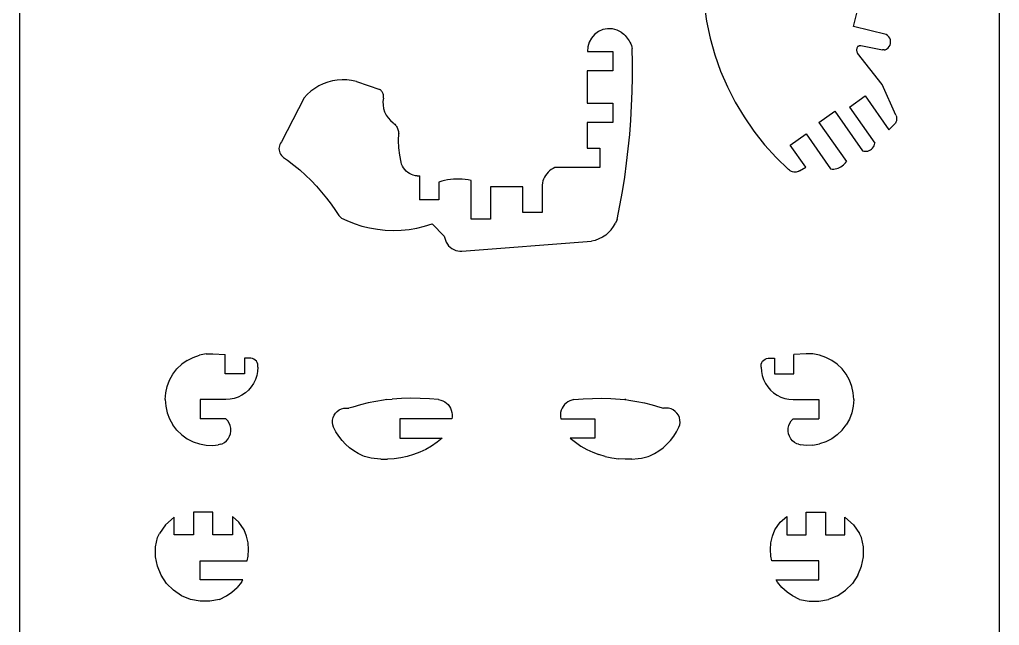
# Model space of a CAD drawing. Extents: x -4.72 to 4.72, y -4.2 to 4.2.
# Drawn here: x 1.829 to 4.724, y 0.237 to 2.028 of the extents above; entities that cross this region are included whole.
import ezdxf

# ---------------------------------------------------------------- set-up
doc = ezdxf.new("R2010")
doc.units = 0
doc.header["$MEASUREMENT"] = 0
doc.layers.get('0').update_dxf_attribs({"linetype": 'CONTINUOUS'})

msp = doc.modelspace()

# ---------------------------------------------------------------- linework, layer by layer
for p, q in [((1.8288, 3.991), (1.8288, -3.9529)), ((4.7244, -3.9529), (4.7244, 3.991)), ((3.852, 2.0733), (3.8592, 2.0229)), ((4.2935, 2.0072), (4.307, 2.0627)), ((3.5526, 1.9983), (3.5396, 1.9926)), ((3.5665, 2.001), (3.5526, 1.9983)), ((3.5806, 2.0006), (3.5665, 2.001)), ((3.5944, 1.9972), (3.5806, 2.0006)), ((3.8592, 2.0229), (3.8698, 1.9731)), ((4.3897, 1.9838), (4.2935, 2.0072)), ((3.5188, 1.9735), (3.5121, 1.9611)), ((3.5282, 1.9842), (3.5188, 1.9735)), ((3.5396, 1.9926), (3.5282, 1.9842)), ((3.607, 1.9908), (3.5944, 1.9972)), ((3.607, 1.9908), (3.611, 1.9878)), ((3.611, 1.9878), (3.6148, 1.9845)), ((3.6148, 1.9845), (3.6184, 1.9811)), ((3.6184, 1.9811), (3.6217, 1.9774)), ((3.6217, 1.9774), (3.6248, 1.9735)), ((3.6248, 1.9735), (3.6277, 1.9694)), ((3.6277, 1.9694), (3.6304, 1.9652)), ((3.8698, 1.9731), (3.8835, 1.9241)), ((4.3941, 1.9809), (4.3897, 1.9838)), ((4.3977, 1.9772), (4.3941, 1.9809)), ((4.4004, 1.9728), (4.3977, 1.9772)), ((4.4022, 1.968), (4.4004, 1.9728)), ((3.5082, 1.9475), (3.5074, 1.9333)), ((3.5121, 1.9611), (3.5082, 1.9475)), ((3.6304, 1.9652), (3.6327, 1.9608)), ((3.6327, 1.9608), (3.6349, 1.9563)), ((3.6349, 1.9563), (3.6367, 1.9517)), ((3.6367, 1.9517), (3.6382, 1.9469)), ((3.6382, 1.9469), (3.6395, 1.9421)), ((3.6403, 1.8997), (3.6395, 1.9421)), ((4.3026, 1.9414), (4.3023, 1.9392)), ((4.3031, 1.9435), (4.3026, 1.9414)), ((4.304, 1.9455), (4.3031, 1.9435)), ((4.3051, 1.9474), (4.304, 1.9455)), ((4.3064, 1.9491), (4.3051, 1.9474)), ((4.3064, 1.9491), (4.307, 1.9495)), ((4.307, 1.9495), (4.3076, 1.9499)), ((4.3076, 1.9499), (4.3083, 1.9502)), ((4.3083, 1.9502), (4.3089, 1.9505)), ((4.3089, 1.9505), (4.3096, 1.9508)), ((4.3096, 1.9508), (4.3103, 1.9509)), ((4.3103, 1.9509), (4.311, 1.9511)), ((4.311, 1.9511), (4.3117, 1.9512)), ((4.3117, 1.9512), (4.3125, 1.9512)), ((4.3125, 1.9512), (4.3132, 1.9512)), ((4.3132, 1.9512), (4.3139, 1.9511)), ((4.3139, 1.9511), (4.3146, 1.951)), ((4.3146, 1.951), (4.3787, 1.9382)), ((4.3865, 1.9388), (4.3912, 1.941)), ((4.3912, 1.941), (4.3953, 1.9442)), ((4.3953, 1.9442), (4.3987, 1.9481)), ((4.3987, 1.9481), (4.4011, 1.9527)), ((4.4011, 1.9527), (4.4026, 1.9577)), ((4.403, 1.9628), (4.4022, 1.968)), ((4.4026, 1.9577), (4.403, 1.9628)), ((3.5074, 1.9333), (3.5824, 1.9333)), ((3.5824, 1.9333), (3.5824, 1.8762)), ((3.8835, 1.9241), (3.9005, 1.876)), ((4.3023, 1.9392), (4.3023, 1.937)), ((4.3023, 1.937), (4.3026, 1.9348)), ((4.3026, 1.9348), (4.3031, 1.9327)), ((4.3031, 1.9327), (4.304, 1.9307)), ((4.304, 1.9307), (4.3051, 1.9288)), ((4.3777, 1.8364), (4.3051, 1.9288)), ((4.3843, 1.9383), (4.3787, 1.9382)), ((4.3843, 1.9383), (4.3865, 1.9388)), ((3.6402, 1.8574), (3.6403, 1.8997)), ((3.5062, 1.8762), (3.5062, 1.7812)), ((3.5824, 1.8762), (3.5062, 1.8762)), ((3.6393, 1.815), (3.6402, 1.8574)), ((3.9005, 1.876), (3.9206, 1.8293)), ((2.7012, 1.8246), (2.6897, 1.8162)), ((2.7134, 1.832), (2.7012, 1.8246)), ((2.7263, 1.8381), (2.7134, 1.832)), ((2.7397, 1.843), (2.7263, 1.8381)), ((2.7535, 1.8466), (2.7397, 1.843)), ((2.7675, 1.8489), (2.7535, 1.8466)), ((2.7817, 1.8498), (2.7675, 1.8489)), ((2.796, 1.8495), (2.7817, 1.8498)), ((2.8101, 1.8477), (2.796, 1.8495)), ((2.8241, 1.8446), (2.8101, 1.8477)), ((2.8241, 1.8446), (2.8933, 1.8216)), ((3.9206, 1.8293), (3.9437, 1.7839)), ((4.4184, 1.7457), (4.3777, 1.8364)), ((2.6694, 1.7963), (2.6028, 1.6665)), ((2.6791, 1.8067), (2.6694, 1.7963)), ((2.6897, 1.8162), (2.6791, 1.8067)), ((2.8953, 1.8201), (2.8933, 1.8216)), ((2.8971, 1.8185), (2.8953, 1.8201)), ((2.8987, 1.8167), (2.8971, 1.8185)), ((2.9002, 1.8147), (2.8987, 1.8167)), ((2.9014, 1.8126), (2.9002, 1.8147)), ((2.9024, 1.8104), (2.9014, 1.8126)), ((2.9033, 1.8082), (2.9024, 1.8104)), ((2.9039, 1.7961), (2.9026, 1.7858)), ((2.9039, 1.8058), (2.9033, 1.8082)), ((2.9042, 1.8034), (2.9039, 1.8058)), ((2.9039, 1.7961), (2.9042, 1.7985)), ((2.9043, 1.801), (2.9042, 1.8034)), ((2.9042, 1.7985), (2.9043, 1.801)), ((3.6376, 1.7727), (3.6393, 1.815)), ((4.2812, 1.7694), (4.3279, 1.8022)), ((4.3279, 1.8022), (4.3981, 1.7025)), ((2.9026, 1.7858), (2.9028, 1.7754)), ((2.9028, 1.7754), (2.9045, 1.7651)), ((3.5062, 1.7812), (3.5824, 1.7812)), ((3.5824, 1.7812), (3.5824, 1.724)), ((3.6351, 1.7304), (3.6376, 1.7727)), ((3.9437, 1.7839), (3.9698, 1.7401)), ((4.2812, 1.7694), (4.3559, 1.6631)), ((2.9045, 1.7651), (2.9076, 1.7552)), ((2.9076, 1.7552), (2.9121, 1.7457)), ((2.9121, 1.7457), (2.9178, 1.7371)), ((3.9698, 1.7401), (3.9987, 1.6982)), ((4.191, 1.724), (4.2377, 1.7569)), ((4.2377, 1.7569), (4.3198, 1.6403)), ((4.4184, 1.7457), (4.4193, 1.7434)), ((4.4193, 1.7434), (4.42, 1.7411)), ((4.42, 1.7411), (4.4204, 1.7387)), ((4.4204, 1.7387), (4.4206, 1.7362)), ((2.9178, 1.7371), (2.9248, 1.7293)), ((2.9248, 1.7293), (2.9327, 1.7226)), ((2.9327, 1.7226), (2.9351, 1.7207)), ((2.9351, 1.7207), (2.9373, 1.7186)), ((2.9373, 1.7186), (2.9394, 1.7164)), ((2.9394, 1.7164), (2.9413, 1.7141)), ((2.9413, 1.7141), (2.943, 1.7116)), ((2.943, 1.7116), (2.9445, 1.7089)), ((2.9445, 1.7089), (2.9459, 1.7062)), ((3.5824, 1.724), (3.5062, 1.724)), ((3.5062, 1.724), (3.5062, 1.6478)), ((3.6318, 1.6882), (3.6351, 1.7304)), ((4.191, 1.724), (4.2722, 1.6086)), ((4.3981, 1.7025), (4.414, 1.7184)), ((4.4155, 1.7202), (4.414, 1.7184)), ((4.4169, 1.7223), (4.4155, 1.7202)), ((4.4181, 1.7244), (4.4169, 1.7223)), ((4.419, 1.7266), (4.4181, 1.7244)), ((4.4198, 1.729), (4.419, 1.7266)), ((4.4203, 1.7314), (4.4198, 1.729)), ((4.4206, 1.7338), (4.4203, 1.7314)), ((4.4206, 1.7362), (4.4206, 1.7338)), ((2.9459, 1.7062), (2.947, 1.7034)), ((2.947, 1.7034), (2.9479, 1.7005)), ((2.9479, 1.7005), (2.9486, 1.6975)), ((2.9486, 1.6975), (2.949, 1.6946)), ((2.9488, 1.6702), (2.9492, 1.6915)), ((2.949, 1.6946), (2.9492, 1.6915)), ((3.6277, 1.646), (3.6318, 1.6882)), ((3.9987, 1.6982), (4.0302, 1.6582)), ((4.1062, 1.6571), (4.1529, 1.69)), ((4.1529, 1.69), (4.2256, 1.5866)), ((2.5957, 1.6509), (2.5954, 1.6466)), ((2.5967, 1.6552), (2.5957, 1.6509)), ((2.5982, 1.6592), (2.5967, 1.6552)), ((2.6002, 1.6631), (2.5982, 1.6592)), ((2.6028, 1.6665), (2.6002, 1.6631)), ((2.9498, 1.6489), (2.9488, 1.6702)), ((4.0302, 1.6582), (4.0644, 1.6205)), ((4.152, 1.592), (4.1062, 1.6571)), ((4.3497, 1.6481), (4.3521, 1.6515)), ((4.3521, 1.6515), (4.354, 1.6552)), ((4.354, 1.6552), (4.3552, 1.6591)), ((4.3552, 1.6591), (4.3559, 1.6631)), ((2.5954, 1.6466), (2.5956, 1.6423)), ((2.5956, 1.6423), (2.5965, 1.638)), ((2.5965, 1.638), (2.5979, 1.6339)), ((2.5979, 1.6339), (2.5999, 1.6301)), ((2.5999, 1.6301), (2.6024, 1.6265)), ((2.6024, 1.6265), (2.6054, 1.6234)), ((2.6054, 1.6234), (2.6088, 1.6206)), ((2.9523, 1.6277), (2.9498, 1.6489)), ((2.9561, 1.6067), (2.9523, 1.6277)), ((3.5062, 1.6478), (3.5433, 1.6478)), ((3.5433, 1.6478), (3.5433, 1.5907)), ((3.6227, 1.6039), (3.6277, 1.646)), ((4.3198, 1.6403), (4.3238, 1.6391)), ((4.3238, 1.6391), (4.3278, 1.6386)), ((4.3278, 1.6386), (4.332, 1.6387)), ((4.332, 1.6387), (4.336, 1.6395)), ((4.336, 1.6395), (4.3399, 1.6408)), ((4.3399, 1.6408), (4.3435, 1.6428)), ((4.3435, 1.6428), (4.3468, 1.6452)), ((4.3468, 1.6452), (4.3497, 1.6481)), ((2.6088, 1.6206), (2.621, 1.612)), ((2.621, 1.612), (2.6392, 1.5981)), ((2.6392, 1.5981), (2.6568, 1.5834)), ((2.9578, 1.6007), (2.9561, 1.6067)), ((2.9602, 1.595), (2.9578, 1.6007)), ((2.9632, 1.5896), (2.9602, 1.595)), ((3.617, 1.562), (3.6227, 1.6039)), ((4.0644, 1.6205), (4.1009, 1.585)), ((4.2521, 1.5908), (4.2561, 1.5929)), ((4.2561, 1.5929), (4.2599, 1.5954)), ((4.2599, 1.5954), (4.2634, 1.5983)), ((4.2634, 1.5983), (4.2667, 1.6014)), ((4.2667, 1.6014), (4.2696, 1.6049)), ((4.2696, 1.6049), (4.2722, 1.6086)), ((2.6568, 1.5834), (2.6739, 1.5681)), ((2.6739, 1.5681), (2.6904, 1.5521)), ((2.9669, 1.5846), (2.9632, 1.5896)), ((2.9711, 1.58), (2.9669, 1.5846)), ((2.9759, 1.576), (2.9711, 1.58)), ((2.981, 1.5726), (2.9759, 1.576)), ((2.9866, 1.5698), (2.981, 1.5726)), ((2.9924, 1.5677), (2.9866, 1.5698)), ((2.9985, 1.5663), (2.9924, 1.5677)), ((3.004, 1.5657), (2.9985, 1.5663)), ((3.004, 1.5657), (3.0109, 1.5657)), ((3.0046, 1.5656), (3.004, 1.5657)), ((3.0109, 1.5657), (3.0046, 1.5656)), ((3.0109, 1.5657), (3.0109, 1.4954)), ((3.3831, 1.5675), (3.3799, 1.5622)), ((3.3867, 1.5724), (3.3831, 1.5675)), ((3.3908, 1.577), (3.3867, 1.5724)), ((3.3953, 1.5811), (3.3908, 1.577)), ((3.4002, 1.5848), (3.3953, 1.5811)), ((3.4055, 1.588), (3.4002, 1.5848)), ((3.411, 1.5907), (3.4055, 1.588)), ((3.5433, 1.5907), (3.411, 1.5907)), ((4.1036, 1.5827), (4.1009, 1.585)), ((4.1065, 1.5807), (4.1036, 1.5827)), ((4.1097, 1.5792), (4.1065, 1.5807)), ((4.113, 1.578), (4.1097, 1.5792)), ((4.1165, 1.5773), (4.113, 1.578)), ((4.12, 1.5771), (4.1165, 1.5773)), ((4.1235, 1.5773), (4.12, 1.5771)), ((4.1269, 1.578), (4.1235, 1.5773)), ((4.1303, 1.5792), (4.1269, 1.578)), ((4.1334, 1.5807), (4.1303, 1.5792)), ((4.1334, 1.5807), (4.152, 1.592)), ((4.2256, 1.5866), (4.2301, 1.5863)), ((4.2301, 1.5863), (4.2347, 1.5863)), ((4.2347, 1.5863), (4.2392, 1.5868)), ((4.2392, 1.5868), (4.2436, 1.5877)), ((4.2436, 1.5877), (4.2479, 1.589)), ((4.2479, 1.589), (4.2521, 1.5908)), ((2.6904, 1.5521), (2.7062, 1.5355)), ((2.7062, 1.5355), (2.7214, 1.5183)), ((3.0764, 1.5503), (3.068, 1.5479)), ((3.068, 1.5479), (3.068, 1.4954)), ((3.0849, 1.5524), (3.0764, 1.5503)), ((3.0936, 1.554), (3.0849, 1.5524)), ((3.1022, 1.5552), (3.0936, 1.554)), ((3.111, 1.556), (3.1022, 1.5552)), ((3.1197, 1.5565), (3.111, 1.556)), ((3.1285, 1.5565), (3.1197, 1.5565)), ((3.1372, 1.5561), (3.1285, 1.5565)), ((3.1459, 1.5553), (3.1372, 1.5561)), ((3.1546, 1.5542), (3.1459, 1.5553)), ((3.1633, 1.5526), (3.1546, 1.5542)), ((3.1633, 1.4383), (3.1633, 1.5526)), ((3.3737, 1.545), (3.3728, 1.539)), ((3.3728, 1.539), (3.3728, 1.4573)), ((3.3752, 1.5509), (3.3737, 1.545)), ((3.3773, 1.5567), (3.3752, 1.5509)), ((3.3799, 1.5622), (3.3773, 1.5567)), ((3.6104, 1.5201), (3.617, 1.562)), ((2.7214, 1.5183), (2.7359, 1.5005)), ((3.3157, 1.5335), (3.2204, 1.5335)), ((3.2204, 1.5335), (3.2204, 1.4383)), ((3.3157, 1.4573), (3.3157, 1.5335)), ((3.6031, 1.4784), (3.6104, 1.5201)), ((2.7359, 1.5005), (2.7496, 1.4822)), ((2.7496, 1.4822), (2.7627, 1.4633)), ((3.068, 1.4954), (3.0109, 1.4954)), ((3.5949, 1.4368), (3.6031, 1.4784)), ((2.7627, 1.4633), (2.7719, 1.4489)), ((2.7802, 1.4415), (2.7719, 1.4489)), ((3.3728, 1.4573), (3.3157, 1.4573)), ((2.7802, 1.4415), (2.7961, 1.4338)), ((2.7961, 1.4338), (2.8179, 1.425)), ((2.8179, 1.425), (2.8402, 1.4178)), ((3.0255, 1.4174), (3.0479, 1.4245)), ((3.0479, 1.4245), (3.0839, 1.3878)), ((3.2204, 1.4383), (3.1633, 1.4383)), ((3.5844, 1.4163), (3.5903, 1.4263)), ((3.5949, 1.4368), (3.5903, 1.4263)), ((2.8402, 1.4178), (2.863, 1.4121)), ((2.863, 1.4121), (2.8861, 1.4081)), ((2.8861, 1.4081), (2.9094, 1.4056)), ((2.9094, 1.4056), (2.9328, 1.4047)), ((2.9328, 1.4047), (2.9563, 1.4055)), ((2.9563, 1.4055), (2.9796, 1.4078)), ((2.9796, 1.4078), (3.0027, 1.4118)), ((3.0027, 1.4118), (3.0255, 1.4174)), ((3.5608, 1.3912), (3.5512, 1.3848)), ((3.5696, 1.3986), (3.5608, 1.3912)), ((3.5775, 1.407), (3.5696, 1.3986)), ((3.5775, 1.407), (3.5844, 1.4163)), ((3.0839, 1.3878), (3.0851, 1.3816)), ((3.0851, 1.3816), (3.087, 1.3756)), ((3.087, 1.3756), (3.0896, 1.3699)), ((3.0896, 1.3699), (3.0929, 1.3645)), ((3.0929, 1.3645), (3.0968, 1.3597)), ((3.1361, 1.343), (3.5189, 1.3726)), ((3.5301, 1.3754), (3.5189, 1.3726)), ((3.5409, 1.3795), (3.5301, 1.3754)), ((3.5512, 1.3848), (3.5409, 1.3795)), ((3.0968, 1.3597), (3.1013, 1.3553)), ((3.1013, 1.3553), (3.1064, 1.3515)), ((3.1064, 1.3515), (3.1118, 1.3483)), ((3.1118, 1.3483), (3.1176, 1.3459)), ((3.1176, 1.3459), (3.1236, 1.3442)), ((3.1236, 1.3442), (3.1298, 1.3432)), ((3.1298, 1.3432), (3.1361, 1.343)), ((2.3242, 1.0205), (2.3081, 1.009)), ((2.3242, 1.0205), (2.3418, 1.0296)), ((2.3418, 1.0296), (2.3605, 1.036)), ((2.3799, 1.0396), (2.3605, 1.036)), ((2.3799, 1.0396), (2.3997, 1.0404)), ((2.3997, 1.0404), (2.4359, 1.0383)), ((2.4359, 0.9812), (2.4359, 1.0383)), ((2.493, 1.0271), (2.493, 0.9811)), ((2.5123, 1.0271), (2.493, 1.0271)), ((2.517, 1.0262), (2.5123, 1.0271)), ((2.5214, 1.0243), (2.517, 1.0262)), ((2.5253, 1.0216), (2.5214, 1.0243)), ((2.5286, 1.0182), (2.5253, 1.0216)), ((2.5311, 1.0141), (2.5286, 1.0182)), ((2.5327, 1.0096), (2.5311, 1.0141)), ((4.0205, 1.0096), (4.0221, 1.0141)), ((4.0221, 1.0141), (4.0246, 1.0181)), ((4.0246, 1.0181), (4.0279, 1.0216)), ((4.0279, 1.0216), (4.0318, 1.0243)), ((4.0318, 1.0243), (4.0362, 1.0261)), ((4.0362, 1.0261), (4.0409, 1.027)), ((4.0409, 1.027), (4.0602, 1.027)), ((4.0602, 1.027), (4.0602, 0.981)), ((4.1535, 1.0403), (4.1173, 1.0383)), ((4.1173, 0.9811), (4.1173, 1.0383)), ((4.1733, 1.0396), (4.1535, 1.0403)), ((4.1927, 1.036), (4.1733, 1.0396)), ((4.2114, 1.0296), (4.1927, 1.036)), ((4.229, 1.0205), (4.2114, 1.0296)), ((4.2451, 1.009), (4.229, 1.0205)), ((2.2818, 0.9796), (2.2939, 0.9953)), ((2.2939, 0.9953), (2.3081, 1.009)), ((2.5322, 0.9877), (2.5298, 0.9756)), ((2.533, 1.0001), (2.5322, 0.9877)), ((2.5333, 1.0049), (2.5327, 1.0096)), ((2.533, 1.0001), (2.5333, 1.0049)), ((4.0199, 1.0048), (4.0205, 1.0096)), ((4.0202, 1.0001), (4.0199, 1.0048)), ((4.0202, 1.0001), (4.021, 0.9877)), ((4.021, 0.9877), (4.0234, 0.9755)), ((4.2593, 0.9952), (4.2451, 1.009)), ((4.2714, 0.9796), (4.2593, 0.9952)), ((2.2651, 0.9439), (2.2721, 0.9624)), ((2.2721, 0.9624), (2.2818, 0.9796)), ((2.493, 0.9811), (2.4359, 0.9812)), ((2.5259, 0.9638), (2.5204, 0.9526)), ((2.5298, 0.9756), (2.5259, 0.9638)), ((4.0234, 0.9755), (4.0273, 0.9637)), ((4.0273, 0.9637), (4.0328, 0.9526)), ((4.0602, 0.981), (4.1173, 0.9811)), ((4.2811, 0.9623), (4.2714, 0.9796)), ((4.2881, 0.9439), (4.2811, 0.9623)), ((2.2608, 0.9246), (2.2651, 0.9439)), ((2.5054, 0.9329), (2.4961, 0.9247)), ((2.5135, 0.9423), (2.5054, 0.9329)), ((2.5204, 0.9526), (2.5135, 0.9423)), ((4.0328, 0.9526), (4.0397, 0.9423)), ((4.0397, 0.9423), (4.0478, 0.9329)), ((4.0478, 0.9329), (4.0571, 0.9247)), ((4.2924, 0.9246), (4.2881, 0.9439)), ((2.2594, 0.9049), (2.2608, 0.9246)), ((2.2594, 0.9049), (2.2608, 0.8852)), ((2.4384, 0.9049), (2.3622, 0.9049)), ((2.3622, 0.9049), (2.3622, 0.8477)), ((2.4507, 0.9058), (2.4384, 0.9049)), ((2.4629, 0.9082), (2.4507, 0.9058)), ((2.4747, 0.9123), (2.4629, 0.9082)), ((2.4858, 0.9178), (2.4747, 0.9123)), ((2.4961, 0.9247), (2.4858, 0.9178)), ((2.8816, 0.8994), (2.8587, 0.8947)), ((2.9047, 0.9034), (2.8816, 0.8994)), ((2.9142, 0.9046), (2.9047, 0.9034)), ((2.9142, 0.9046), (2.9303, 0.9062)), ((2.9576, 0.9079), (2.9303, 0.9062)), ((2.985, 0.9087), (2.9576, 0.9079)), ((3.0124, 0.9084), (2.985, 0.9087)), ((3.0398, 0.9071), (3.0124, 0.9084)), ((3.0671, 0.9049), (3.0398, 0.9071)), ((3.0671, 0.9049), (3.0734, 0.9035)), ((3.0734, 0.9035), (3.0794, 0.9012)), ((3.0794, 0.9012), (3.0851, 0.8981)), ((3.0851, 0.8981), (3.0903, 0.8943)), ((3.4491, 0.8981), (3.4438, 0.8943)), ((3.4547, 0.9012), (3.4491, 0.8981)), ((3.4608, 0.9035), (3.4547, 0.9012)), ((3.4671, 0.9049), (3.4608, 0.9035)), ((3.4671, 0.9049), (3.4944, 0.9071)), ((3.4944, 0.9071), (3.5218, 0.9084)), ((3.5218, 0.9084), (3.5491, 0.9087)), ((3.5491, 0.9087), (3.5765, 0.9079)), ((3.5765, 0.9079), (3.6039, 0.9062)), ((3.6039, 0.9062), (3.6174, 0.9049)), ((3.6195, 0.9049), (3.6174, 0.9049)), ((3.6174, 0.9049), (3.62, 0.9046)), ((3.62, 0.9046), (3.6195, 0.9049)), ((3.62, 0.9046), (3.6295, 0.9034)), ((3.6295, 0.9034), (3.6525, 0.8994)), ((3.6525, 0.8994), (3.6754, 0.8947)), ((4.0571, 0.9247), (4.0674, 0.9178)), ((4.0674, 0.9178), (4.0785, 0.9122)), ((4.0785, 0.9122), (4.0903, 0.9082)), ((4.0903, 0.9082), (4.1025, 0.9057)), ((4.1025, 0.9057), (4.1148, 0.9049)), ((4.1148, 0.9049), (4.191, 0.9049)), ((4.191, 0.9049), (4.191, 0.8477)), ((4.2938, 0.9048), (4.2924, 0.9246)), ((4.2938, 0.9048), (4.2924, 0.8851)), ((2.2608, 0.8852), (2.2651, 0.8658)), ((2.7626, 0.8644), (2.7677, 0.8697)), ((2.7677, 0.8697), (2.7736, 0.874)), ((2.7736, 0.874), (2.7803, 0.8771)), ((2.7803, 0.8771), (2.7874, 0.879)), ((2.7874, 0.879), (2.7947, 0.8797)), ((2.7947, 0.8797), (2.802, 0.879)), ((2.8135, 0.8827), (2.802, 0.879)), ((2.836, 0.8891), (2.8135, 0.8827)), ((2.8587, 0.8947), (2.836, 0.8891)), ((3.0903, 0.8943), (3.095, 0.8898)), ((3.095, 0.8898), (3.099, 0.8848)), ((3.099, 0.8848), (3.1022, 0.8792)), ((3.1022, 0.8792), (3.1047, 0.8732)), ((3.1047, 0.8732), (3.1064, 0.867)), ((3.4294, 0.8732), (3.4278, 0.867)), ((3.4319, 0.8792), (3.4294, 0.8732)), ((3.4352, 0.8848), (3.4319, 0.8792)), ((3.4392, 0.8898), (3.4352, 0.8848)), ((3.4438, 0.8943), (3.4392, 0.8898)), ((3.6754, 0.8947), (3.6982, 0.8891)), ((3.6982, 0.8891), (3.7207, 0.8827)), ((3.7207, 0.8827), (3.7322, 0.879)), ((3.7395, 0.8797), (3.7322, 0.879)), ((3.7468, 0.879), (3.7395, 0.8797)), ((3.7539, 0.8771), (3.7468, 0.879)), ((3.7605, 0.874), (3.7539, 0.8771)), ((3.7665, 0.8697), (3.7605, 0.874)), ((3.7716, 0.8644), (3.7665, 0.8697)), ((4.2924, 0.8851), (4.2881, 0.8658)), ((2.2651, 0.8658), (2.2721, 0.8474)), ((2.2721, 0.8474), (2.2818, 0.8301)), ((2.4384, 0.8477), (2.3622, 0.8477)), ((2.444, 0.8419), (2.4384, 0.8477)), ((2.4484, 0.8351), (2.444, 0.8419)), ((2.7535, 0.8371), (2.7539, 0.8444)), ((2.7539, 0.8444), (2.7556, 0.8515)), ((2.7556, 0.8515), (2.7585, 0.8583)), ((2.7585, 0.8583), (2.7626, 0.8644)), ((3.1061, 0.8477), (2.9528, 0.8477)), ((2.9528, 0.8477), (2.9528, 0.7906)), ((3.1071, 0.8541), (3.1061, 0.8477)), ((3.1064, 0.867), (3.1072, 0.8606)), ((3.1072, 0.8606), (3.1071, 0.8541)), ((3.4278, 0.867), (3.427, 0.8606)), ((3.427, 0.8606), (3.4271, 0.8541)), ((3.4271, 0.8541), (3.4281, 0.8477)), ((3.4281, 0.8477), (3.5286, 0.8477)), ((3.5286, 0.8477), (3.5286, 0.7906)), ((3.7756, 0.8583), (3.7716, 0.8644)), ((3.7786, 0.8515), (3.7756, 0.8583)), ((3.7802, 0.8444), (3.7786, 0.8515)), ((3.7806, 0.8371), (3.7802, 0.8444)), ((4.1048, 0.8351), (4.1092, 0.8419)), ((4.1092, 0.8419), (4.1148, 0.8477)), ((4.1148, 0.8477), (4.191, 0.8477)), ((4.2811, 0.8473), (4.2714, 0.8301)), ((4.2881, 0.8658), (4.2811, 0.8473)), ((2.2939, 0.8145), (2.2818, 0.8301)), ((2.2939, 0.8145), (2.3081, 0.8007)), ((2.4515, 0.8277), (2.4484, 0.8351)), ((2.4532, 0.8198), (2.4515, 0.8277)), ((2.4522, 0.8038), (2.4534, 0.8118)), ((2.4534, 0.8118), (2.4532, 0.8198)), ((2.7545, 0.8298), (2.7535, 0.8371)), ((2.7567, 0.8228), (2.7545, 0.8298)), ((2.7638, 0.8091), (2.7567, 0.8228)), ((3.7703, 0.8091), (3.7774, 0.8228)), ((3.7774, 0.8228), (3.7797, 0.8298)), ((3.7797, 0.8298), (3.7806, 0.8371)), ((4.0998, 0.8117), (4.1, 0.8198)), ((4.101, 0.8038), (4.0998, 0.8117)), ((4.1, 0.8198), (4.1017, 0.8277)), ((4.1017, 0.8277), (4.1048, 0.8351)), ((4.2593, 0.8144), (4.2451, 0.8007)), ((4.2593, 0.8144), (4.2714, 0.8301)), ((2.3081, 0.8007), (2.3242, 0.7892)), ((2.3242, 0.7892), (2.3418, 0.7802)), ((2.4341, 0.7779), (2.4403, 0.783)), ((2.4403, 0.783), (2.4455, 0.7892)), ((2.4455, 0.7892), (2.4495, 0.7962)), ((2.4495, 0.7962), (2.4522, 0.8038)), ((2.7722, 0.7962), (2.7638, 0.8091)), ((2.7816, 0.7841), (2.7722, 0.7962)), ((2.7922, 0.7729), (2.7816, 0.7841)), ((2.9528, 0.7906), (3.078, 0.7906)), ((3.078, 0.7906), (3.0626, 0.7784)), ((3.4562, 0.7906), (3.4715, 0.7784)), ((3.5286, 0.7906), (3.4562, 0.7906)), ((3.742, 0.7729), (3.7525, 0.7841)), ((3.7525, 0.7841), (3.762, 0.7962)), ((3.762, 0.7962), (3.7703, 0.8091)), ((4.1037, 0.7962), (4.101, 0.8038)), ((4.1077, 0.7892), (4.1037, 0.7962)), ((4.1129, 0.783), (4.1077, 0.7892)), ((4.1191, 0.7779), (4.1129, 0.783)), ((4.229, 0.7892), (4.2114, 0.7801)), ((4.2451, 0.8007), (4.229, 0.7892)), ((2.3418, 0.7802), (2.3605, 0.7738)), ((2.3605, 0.7738), (2.3799, 0.7701)), ((2.3799, 0.7701), (2.3997, 0.7694)), ((2.3997, 0.7694), (2.4155, 0.7711)), ((2.423, 0.7727), (2.4155, 0.7711)), ((2.423, 0.7727), (2.427, 0.7741)), ((2.427, 0.7741), (2.4341, 0.7779)), ((2.8037, 0.7626), (2.7922, 0.7729)), ((2.8161, 0.7535), (2.8037, 0.7626)), ((2.8293, 0.7456), (2.8161, 0.7535)), ((3.0293, 0.7576), (3.0115, 0.7492)), ((3.0463, 0.7673), (3.0293, 0.7576)), ((3.0626, 0.7784), (3.0463, 0.7673)), ((3.4715, 0.7784), (3.4878, 0.7673)), ((3.4878, 0.7673), (3.5049, 0.7576)), ((3.5049, 0.7576), (3.5226, 0.7492)), ((3.7049, 0.7456), (3.7181, 0.7535)), ((3.7181, 0.7535), (3.7305, 0.7626)), ((3.7305, 0.7626), (3.742, 0.7729)), ((4.1262, 0.774), (4.1191, 0.7779)), ((4.1302, 0.7727), (4.1262, 0.774)), ((4.1302, 0.7727), (4.1377, 0.7711)), ((4.1535, 0.7694), (4.1377, 0.7711)), ((4.1733, 0.7701), (4.1535, 0.7694)), ((4.1733, 0.7701), (4.1927, 0.7737)), ((4.2114, 0.7801), (4.1927, 0.7737)), ((2.8431, 0.7389), (2.8293, 0.7456)), ((2.8481, 0.737), (2.8431, 0.7389)), ((2.8674, 0.7318), (2.8481, 0.737)), ((2.8769, 0.7302), (2.8674, 0.7318)), ((2.8965, 0.7285), (2.8769, 0.7302)), ((2.8965, 0.7285), (2.9161, 0.7283)), ((2.9357, 0.7295), (2.9161, 0.7283)), ((2.9552, 0.7322), (2.9357, 0.7295)), ((2.9744, 0.7365), (2.9552, 0.7322)), ((2.9932, 0.7421), (2.9744, 0.7365)), ((3.0115, 0.7492), (2.9932, 0.7421)), ((3.5226, 0.7492), (3.541, 0.7421)), ((3.5598, 0.7365), (3.541, 0.7421)), ((3.5598, 0.7365), (3.579, 0.7322)), ((3.579, 0.7322), (3.5984, 0.7295)), ((3.618, 0.7283), (3.5984, 0.7295)), ((3.6377, 0.7285), (3.618, 0.7283)), ((3.6377, 0.7285), (3.6573, 0.7302)), ((3.6573, 0.7302), (3.6668, 0.7318)), ((3.6668, 0.7318), (3.686, 0.737)), ((3.686, 0.737), (3.691, 0.7389)), ((3.691, 0.7389), (3.7049, 0.7456)), ((2.286, 0.5575), (2.2597, 0.5343)), ((2.286, 0.5048), (2.286, 0.5575)), ((2.4003, 0.572), (2.3432, 0.572)), ((2.3432, 0.572), (2.3432, 0.5048)), ((2.4003, 0.5048), (2.4003, 0.572)), ((2.4575, 0.5589), (2.4575, 0.5048)), ((2.4765, 0.5429), (2.4575, 0.5589)), ((4.0767, 0.5429), (4.0958, 0.5589)), ((4.0958, 0.5589), (4.0958, 0.5048)), ((4.1529, 0.5048), (4.1529, 0.572)), ((4.1529, 0.572), (4.2101, 0.572)), ((4.2101, 0.572), (4.2101, 0.5048)), ((4.2672, 0.5048), (4.2672, 0.5575)), ((4.2672, 0.5575), (4.2935, 0.5343)), ((2.2597, 0.5343), (2.2418, 0.5094)), ((2.4927, 0.5198), (2.4765, 0.5429)), ((4.0605, 0.5198), (4.0767, 0.5429)), ((4.2935, 0.5343), (4.3114, 0.5094)), ((2.2309, 0.4691), (2.2367, 0.4973)), ((2.2367, 0.4973), (2.2418, 0.5094)), ((2.3432, 0.5048), (2.286, 0.5048)), ((2.4575, 0.5048), (2.4003, 0.5048)), ((2.4996, 0.5011), (2.4927, 0.5198)), ((2.5038, 0.4817), (2.4996, 0.5011)), ((4.0494, 0.4817), (4.0536, 0.5011)), ((4.0536, 0.5011), (4.0605, 0.5198)), ((4.0958, 0.5048), (4.1529, 0.5048)), ((4.2101, 0.5048), (4.2672, 0.5048)), ((4.3165, 0.4973), (4.3114, 0.5094)), ((4.3223, 0.4691), (4.3165, 0.4973)), ((2.2308, 0.4403), (2.2309, 0.4691)), ((2.5053, 0.4619), (2.5038, 0.4817)), ((4.0479, 0.4619), (4.0494, 0.4817)), ((4.3224, 0.4403), (4.3223, 0.4691)), ((2.2363, 0.4121), (2.2308, 0.4403)), ((2.5011, 0.4286), (2.5039, 0.442)), ((2.5039, 0.442), (2.5053, 0.4619)), ((4.0493, 0.442), (4.0479, 0.4619)), ((4.0521, 0.4286), (4.0493, 0.442)), ((4.3169, 0.4121), (4.3224, 0.4403)), ((2.2472, 0.3854), (2.2363, 0.4121)), ((2.3622, 0.4286), (2.5011, 0.4286)), ((2.3622, 0.3715), (2.3622, 0.4286)), ((4.191, 0.4286), (4.0521, 0.4286)), ((4.191, 0.3715), (4.191, 0.4286)), ((4.306, 0.3854), (4.3169, 0.4121)), ((2.2632, 0.3615), (2.2472, 0.3854)), ((4.306, 0.3854), (4.29, 0.3615)), ((2.2835, 0.3411), (2.2632, 0.3615)), ((2.4888, 0.3715), (2.3622, 0.3715)), ((2.4557, 0.3351), (2.4713, 0.3491)), ((2.4848, 0.3651), (2.4713, 0.3491)), ((2.4848, 0.3651), (2.4888, 0.3715)), ((4.0684, 0.3651), (4.0644, 0.3715)), ((4.0644, 0.3715), (4.191, 0.3715)), ((4.0819, 0.3491), (4.0684, 0.3651)), ((4.0975, 0.3351), (4.0819, 0.3491)), ((4.2697, 0.3411), (4.29, 0.3615)), ((2.3075, 0.3251), (2.2835, 0.3411)), ((2.3341, 0.3141), (2.3075, 0.3251)), ((2.4194, 0.3143), (2.4403, 0.3248)), ((2.4403, 0.3248), (2.4557, 0.3351)), ((4.1129, 0.3248), (4.0975, 0.3351)), ((4.1339, 0.3143), (4.1129, 0.3248)), ((4.2457, 0.3251), (4.2191, 0.3141)), ((4.2457, 0.3251), (4.2697, 0.3411)), ((2.3623, 0.3085), (2.3341, 0.3141)), ((2.3911, 0.3086), (2.3623, 0.3085)), ((2.4194, 0.3143), (2.3911, 0.3086)), ((4.1339, 0.3143), (4.1621, 0.3086)), ((4.1621, 0.3086), (4.1909, 0.3085)), ((4.1909, 0.3085), (4.2191, 0.3141))]:
    msp.add_line(p, q)

doc.saveas('drawing.dxf')
